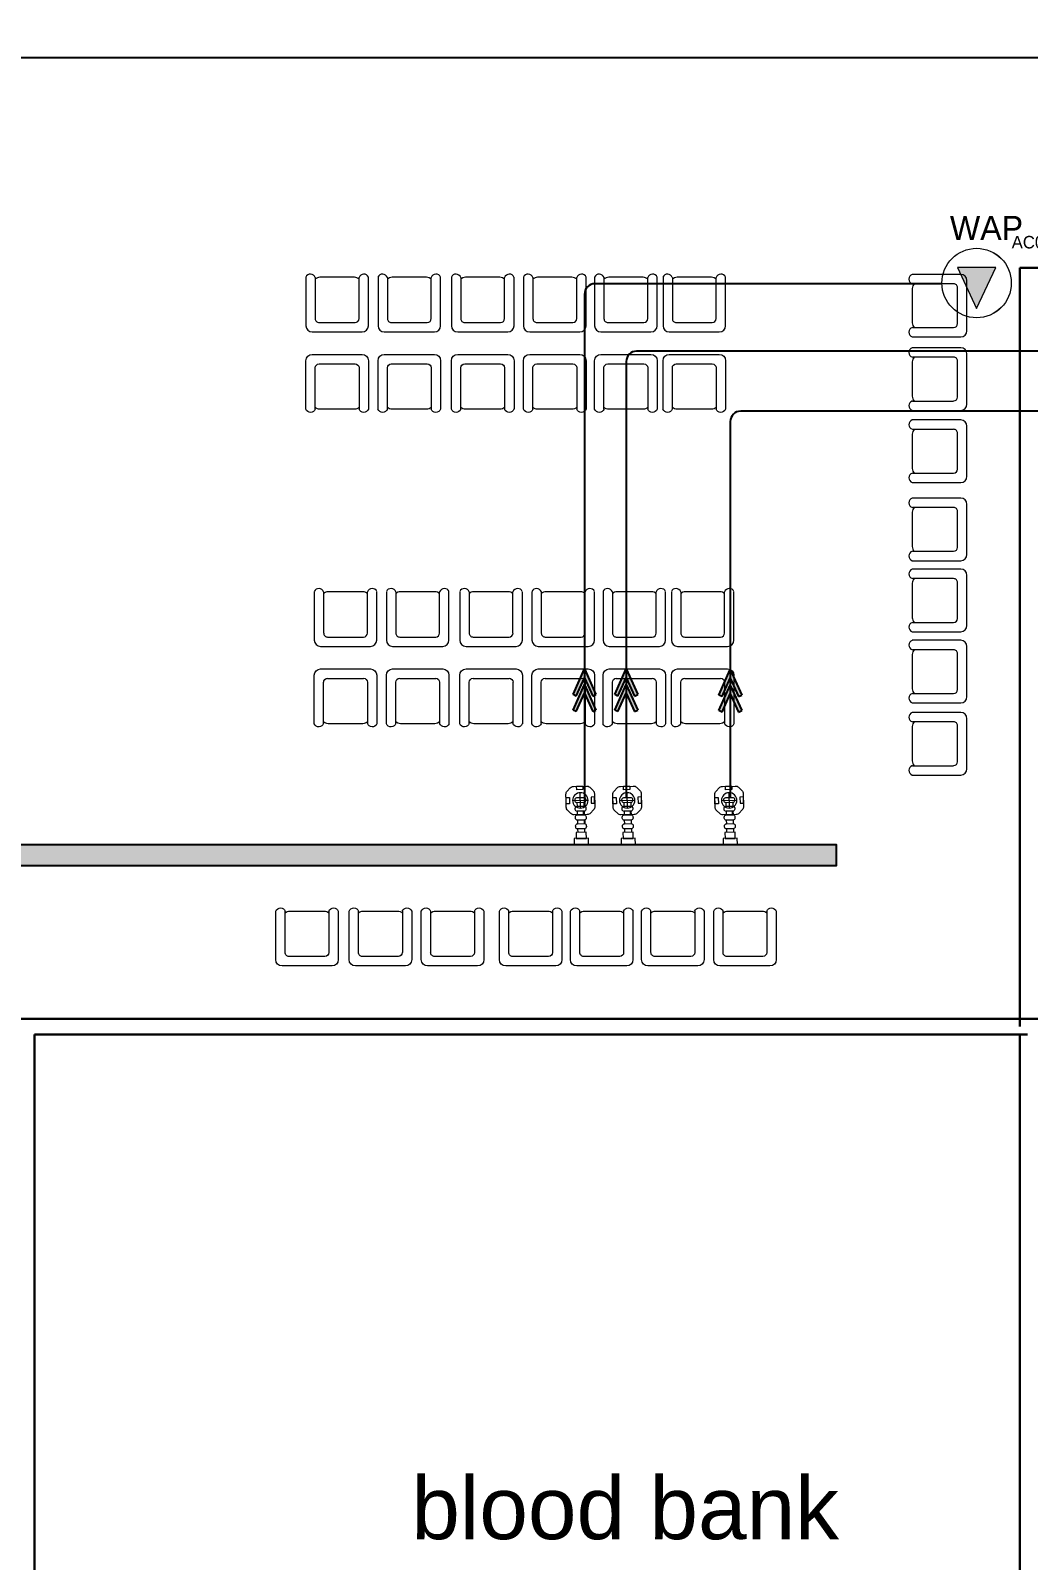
# Model space of a CAD drawing. Extents: x -3700 to 3801, y 313 to 399.
# Drawn here: x 55.84 to 65.41, y 362.68 to 377.35 of the extents above; entities that cross this region are included whole.
import ezdxf
from ezdxf import colors
from ezdxf.entities.mleader import LeaderData, LeaderLine
from ezdxf.enums import TextEntityAlignment as Align
from ezdxf.math import Vec2, Vec3

# ---------------------------------------------------------------- set-up
doc = ezdxf.new("R2010")
doc.units = 0
doc.header["$LTSCALE"] = 0.15
doc.linetypes.add('CONTINOUS', pattern=[0])
doc.layers.get('0').update_dxf_attribs({"color": 252})
for name, color, linetype, lineweight in [('0 LEGEND', 140, 'Continuous', 0), ('EL-PULL BOX-50', 3, 'Continuous', 0), ('FUR', 252, 'Continuous', 9), ('T-STRUCTURED', 7, 'Continuous', 0), ('TMG-LC-ACCEORISE', 1, 'Continuous', 0), ('wall', 252, 'Continuous', 30)]:
    doc.layers.add(name, color=color, linetype=linetype, lineweight=lineweight)
for name, color, linetype in [('0 sockets', 252, 'Continuous'), ('0 sound', 252, 'Continuous'), ('0 WIRINF', 2, 'Continuous'), ('AUTOINCR', 7, 'Continuous'), ('bound', 252, 'Continuous'), ('CPTOOLS-TRAY', 1, 'Continuous'), ('d1', 252, 'Continuous')]:
    doc.layers.add(name, color=color, linetype=linetype)

# ---------------------------------------------------------------- blocks, each defined once
blk = doc.blocks.new('ARCH')
at = {"layer": 'bound', "color": 2}
blk.add_lwpolyline([(91.902, 377.348), (94.426, 377.348), (94.426, 312.722), (-14.994, 312.722), (-14.994, 377.09), (94.639, 377.09)], dxfattribs=at)
at = {"layer": 'FUR'}
for p, q in [((64.758, 375.011), (64.293, 375.011)), ((58.478, 374.984), (58.478, 374.519)), ((58.568, 374.982), (58.568, 374.587)), ((58.943, 374.984), (58.613, 374.984)), ((58.988, 374.587), (58.988, 374.982)), ((59.078, 374.519), (59.078, 374.984)), ((59.17, 374.984), (59.17, 374.519)), ((59.26, 374.982), (59.26, 374.587)), ((59.635, 374.984), (59.305, 374.984)), ((59.68, 374.587), (59.68, 374.982)), ((59.77, 374.519), (59.77, 374.984)), ((59.874, 374.984), (59.874, 374.519)), ((59.964, 374.982), (59.964, 374.587)), ((60.339, 374.984), (60.009, 374.984)), ((60.384, 374.587), (60.384, 374.982)), ((60.474, 374.519), (60.474, 374.984)), ((60.565, 374.984), (60.565, 374.519)), ((60.655, 374.982), (60.655, 374.587)), ((61.03, 374.984), (60.7, 374.984)), ((61.075, 374.587), (61.075, 374.982)), ((61.165, 374.519), (61.165, 374.984)), ((61.247, 374.984), (61.247, 374.519)), ((61.337, 374.982), (61.337, 374.587)), ((61.712, 374.984), (61.382, 374.984)), ((61.757, 374.587), (61.757, 374.982)), ((61.847, 374.519), (61.847, 374.984)), ((61.903, 374.984), (61.903, 374.519)), ((61.993, 374.982), (61.993, 374.587)), ((62.368, 374.984), (62.038, 374.984)), ((62.413, 374.587), (62.413, 374.982)), ((62.503, 374.519), (62.503, 374.984)), ((64.293, 374.876), (64.293, 374.546)), ((64.69, 374.921), (64.295, 374.921)), ((64.728, 374.539), (64.728, 374.884)), ((64.818, 374.471), (64.818, 374.951)), ((58.538, 374.459), (59.018, 374.459)), ((58.605, 374.549), (58.95, 374.549)), ((59.23, 374.459), (59.71, 374.459)), ((59.297, 374.549), (59.642, 374.549)), ((59.934, 374.459), (60.414, 374.459)), ((60.001, 374.549), (60.346, 374.549)), ((60.625, 374.459), (61.105, 374.459)), ((60.693, 374.549), (61.038, 374.549)), ((61.307, 374.459), (61.787, 374.459)), ((61.374, 374.549), (61.719, 374.549)), ((61.963, 374.459), (62.443, 374.459)), ((62.03, 374.549), (62.375, 374.549)), ((64.293, 374.411), (64.758, 374.411)), ((64.295, 374.501), (64.69, 374.501)), ((64.758, 374.307), (64.293, 374.307)), ((58.478, 373.718), (58.478, 374.183)), ((58.538, 374.243), (59.018, 374.243)), ((58.568, 373.72), (58.568, 374.115)), ((58.605, 374.153), (58.95, 374.153)), ((58.988, 374.115), (58.988, 373.72)), ((59.078, 374.183), (59.078, 373.718)), ((59.17, 373.718), (59.17, 374.183)), ((59.23, 374.243), (59.71, 374.243)), ((59.26, 373.72), (59.26, 374.115)), ((59.297, 374.153), (59.642, 374.153)), ((59.68, 374.115), (59.68, 373.72)), ((59.77, 374.183), (59.77, 373.718)), ((59.874, 373.718), (59.874, 374.183)), ((59.934, 374.243), (60.414, 374.243)), ((59.964, 373.72), (59.964, 374.115)), ((60.001, 374.153), (60.346, 374.153)), ((60.384, 374.115), (60.384, 373.72)), ((60.474, 374.183), (60.474, 373.718)), ((60.565, 373.718), (60.565, 374.183)), ((60.625, 374.243), (61.105, 374.243)), ((60.655, 373.72), (60.655, 374.115)), ((60.693, 374.153), (61.038, 374.153)), ((61.075, 374.115), (61.075, 373.72)), ((61.165, 374.183), (61.165, 373.718)), ((61.247, 373.718), (61.247, 374.183)), ((61.307, 374.243), (61.787, 374.243)), ((61.337, 373.72), (61.337, 374.115)), ((61.374, 374.153), (61.719, 374.153)), ((61.757, 374.115), (61.757, 373.72)), ((61.847, 374.183), (61.847, 373.718)), ((61.903, 373.718), (61.903, 374.183)), ((61.963, 374.243), (62.443, 374.243)), ((61.993, 373.72), (61.993, 374.115)), ((62.03, 374.153), (62.375, 374.153)), ((62.413, 374.115), (62.413, 373.72)), ((62.503, 374.183), (62.503, 373.718)), ((64.293, 374.172), (64.293, 373.842)), ((64.69, 374.217), (64.295, 374.217)), ((64.728, 373.835), (64.728, 374.18)), ((64.818, 373.767), (64.818, 374.247)), ((58.943, 373.718), (58.613, 373.718)), ((59.635, 373.718), (59.305, 373.718)), ((60.339, 373.718), (60.009, 373.718)), ((61.03, 373.718), (60.7, 373.718)), ((61.712, 373.718), (61.382, 373.718)), ((62.368, 373.718), (62.038, 373.718)), ((64.293, 373.707), (64.758, 373.707)), ((64.295, 373.797), (64.69, 373.797)), ((64.758, 373.615), (64.293, 373.615)), ((64.818, 373.075), (64.818, 373.555)), ((64.293, 373.48), (64.293, 373.15)), ((64.69, 373.525), (64.295, 373.525)), ((64.728, 373.143), (64.728, 373.488)), ((64.295, 373.105), (64.69, 373.105)), ((64.293, 373.015), (64.758, 373.015)), ((64.758, 372.866), (64.293, 372.866)), ((64.818, 372.326), (64.818, 372.806)), ((64.293, 372.731), (64.293, 372.401)), ((64.69, 372.776), (64.295, 372.776)), ((64.728, 372.394), (64.728, 372.739)), ((64.295, 372.356), (64.69, 372.356)), ((64.293, 372.266), (64.758, 372.266)), ((64.758, 372.185), (64.293, 372.185)), ((64.69, 372.095), (64.295, 372.095)), ((64.818, 371.645), (64.818, 372.125)), ((58.558, 371.969), (58.558, 371.504)), ((58.648, 371.967), (58.648, 371.572)), ((59.023, 371.969), (58.693, 371.969)), ((59.068, 371.572), (59.068, 371.967)), ((59.158, 371.504), (59.158, 371.969)), ((59.25, 371.969), (59.25, 371.504)), ((59.34, 371.967), (59.34, 371.572)), ((59.715, 371.969), (59.385, 371.969)), ((59.76, 371.572), (59.76, 371.967)), ((59.85, 371.504), (59.85, 371.969)), ((59.954, 371.969), (59.954, 371.504)), ((60.044, 371.967), (60.044, 371.572)), ((60.419, 371.969), (60.089, 371.969)), ((60.464, 371.572), (60.464, 371.967)), ((60.554, 371.504), (60.554, 371.969)), ((60.646, 371.969), (60.646, 371.504)), ((60.736, 371.967), (60.736, 371.572)), ((61.111, 371.969), (60.781, 371.969)), ((61.156, 371.572), (61.156, 371.967)), ((61.246, 371.504), (61.246, 371.969)), ((61.328, 371.969), (61.328, 371.504)), ((61.418, 371.967), (61.418, 371.572)), ((61.793, 371.969), (61.463, 371.969)), ((61.838, 371.572), (61.838, 371.967)), ((61.928, 371.504), (61.928, 371.969)), ((61.983, 371.969), (61.983, 371.504)), ((62.073, 371.967), (62.073, 371.572)), ((62.448, 371.969), (62.118, 371.969)), ((62.493, 371.572), (62.493, 371.967)), ((62.583, 371.504), (62.583, 371.969)), ((64.293, 372.05), (64.293, 371.72)), ((64.728, 371.712), (64.728, 372.057)), ((64.295, 371.675), (64.69, 371.675)), ((58.686, 371.534), (59.031, 371.534)), ((59.378, 371.534), (59.723, 371.534)), ((60.082, 371.534), (60.427, 371.534)), ((60.773, 371.534), (61.118, 371.534)), ((61.455, 371.534), (61.8, 371.534)), ((62.111, 371.534), (62.456, 371.534)), ((64.293, 371.585), (64.758, 371.585)), ((64.758, 371.503), (64.293, 371.503)), ((58.618, 371.444), (59.098, 371.444)), ((59.31, 371.444), (59.79, 371.444)), ((60.014, 371.444), (60.494, 371.444)), ((60.706, 371.444), (61.186, 371.444)), ((61.388, 371.444), (61.868, 371.444)), ((62.043, 371.444), (62.523, 371.444)), ((64.293, 371.368), (64.293, 371.038)), ((64.69, 371.413), (64.295, 371.413)), ((64.728, 371.03), (64.728, 371.375)), ((64.818, 370.963), (64.818, 371.443)), ((58.618, 371.228), (59.098, 371.228)), ((59.31, 371.228), (59.79, 371.228)), ((60.014, 371.228), (60.494, 371.228)), ((60.706, 371.228), (61.186, 371.228)), ((61.388, 371.228), (61.868, 371.228)), ((62.043, 371.228), (62.523, 371.228)), ((58.558, 370.703), (58.558, 371.168)), ((58.648, 370.705), (58.648, 371.101)), ((58.686, 371.138), (59.031, 371.138)), ((59.068, 371.101), (59.068, 370.705)), ((59.158, 371.168), (59.158, 370.703)), ((59.25, 370.703), (59.25, 371.168)), ((59.34, 370.705), (59.34, 371.101)), ((59.378, 371.138), (59.723, 371.138)), ((59.76, 371.101), (59.76, 370.705)), ((59.85, 371.168), (59.85, 370.703)), ((59.954, 370.703), (59.954, 371.168)), ((60.044, 370.705), (60.044, 371.101)), ((60.082, 371.138), (60.427, 371.138)), ((60.464, 371.101), (60.464, 370.705)), ((60.554, 371.168), (60.554, 370.703)), ((60.646, 370.703), (60.646, 371.168)), ((60.736, 370.705), (60.736, 371.101)), ((60.773, 371.138), (61.118, 371.138)), ((61.156, 371.101), (61.156, 370.705)), ((61.246, 371.168), (61.246, 370.703)), ((61.328, 370.703), (61.328, 371.168)), ((61.418, 370.705), (61.418, 371.101)), ((61.455, 371.138), (61.8, 371.138)), ((61.838, 371.101), (61.838, 370.705)), ((61.928, 371.168), (61.928, 370.703)), ((61.983, 370.703), (61.983, 371.168)), ((62.073, 370.705), (62.073, 371.101)), ((62.111, 371.138), (62.456, 371.138)), ((62.493, 371.101), (62.493, 370.705)), ((62.583, 371.168), (62.583, 370.703)), ((64.293, 370.903), (64.758, 370.903)), ((64.295, 370.993), (64.69, 370.993)), ((64.758, 370.811), (64.293, 370.811)), ((64.818, 370.271), (64.818, 370.751)), ((59.023, 370.703), (58.693, 370.703)), ((59.715, 370.703), (59.385, 370.703)), ((60.419, 370.703), (60.089, 370.703)), ((61.111, 370.703), (60.781, 370.703)), ((61.793, 370.703), (61.463, 370.703)), ((62.448, 370.703), (62.118, 370.703)), ((64.293, 370.676), (64.293, 370.346)), ((64.69, 370.721), (64.295, 370.721)), ((64.728, 370.339), (64.728, 370.684)), ((64.293, 370.211), (64.758, 370.211)), ((64.295, 370.301), (64.69, 370.301)), ((58.189, 368.442), (58.189, 368.907)), ((58.279, 368.51), (58.279, 368.905)), ((58.324, 368.907), (58.654, 368.907)), ((58.699, 368.905), (58.699, 368.51)), ((58.789, 368.907), (58.789, 368.442)), ((58.893, 368.442), (58.893, 368.907)), ((58.983, 368.51), (58.983, 368.905)), ((59.028, 368.907), (59.358, 368.907)), ((59.403, 368.905), (59.403, 368.51)), ((59.493, 368.907), (59.493, 368.442)), ((59.585, 368.442), (59.585, 368.907)), ((59.675, 368.51), (59.675, 368.905)), ((59.72, 368.907), (60.05, 368.907)), ((60.095, 368.905), (60.095, 368.51)), ((60.185, 368.907), (60.185, 368.442)), ((60.334, 368.442), (60.334, 368.907)), ((60.424, 368.51), (60.424, 368.905)), ((60.469, 368.907), (60.799, 368.907)), ((60.844, 368.905), (60.844, 368.51)), ((60.934, 368.907), (60.934, 368.442)), ((61.015, 368.442), (61.015, 368.907)), ((61.105, 368.51), (61.105, 368.905)), ((61.15, 368.907), (61.48, 368.907)), ((61.525, 368.905), (61.525, 368.51)), ((61.615, 368.907), (61.615, 368.442)), ((61.697, 368.442), (61.697, 368.907)), ((61.787, 368.51), (61.787, 368.905)), ((61.832, 368.907), (62.162, 368.907)), ((62.207, 368.905), (62.207, 368.51)), ((62.297, 368.907), (62.297, 368.442)), ((62.389, 368.442), (62.389, 368.907)), ((62.479, 368.51), (62.479, 368.905)), ((62.524, 368.907), (62.854, 368.907)), ((62.899, 368.905), (62.899, 368.51)), ((62.989, 368.907), (62.989, 368.442)), ((58.661, 368.472), (58.316, 368.472)), ((59.365, 368.472), (59.02, 368.472)), ((60.057, 368.472), (59.712, 368.472)), ((60.806, 368.472), (60.461, 368.472)), ((61.488, 368.472), (61.143, 368.472)), ((62.17, 368.472), (61.825, 368.472)), ((62.861, 368.472), (62.516, 368.472)), ((58.729, 368.382), (58.249, 368.382)), ((59.433, 368.382), (58.953, 368.382)), ((60.125, 368.382), (59.645, 368.382)), ((60.874, 368.382), (60.394, 368.382)), ((61.555, 368.382), (61.075, 368.382)), ((62.237, 368.382), (61.757, 368.382)), ((62.929, 368.382), (62.449, 368.382))]:
    blk.add_line(p, q, dxfattribs=at)
for centre, major_axis, start_param, end_param in [((58.522, 374.966), (-0.0339, 0.0339), 4.256093, 6.69338), ((59.033, 374.966), (0.0339, 0.0339), 5.87299, 8.310278), ((59.214, 374.966), (-0.0339, 0.0339), 4.256093, 6.69338), ((59.725, 374.966), (0.0339, 0.0339), 5.87299, 8.310278), ((59.918, 374.966), (-0.0339, 0.0339), 4.256093, 6.69338), ((60.429, 374.966), (0.0339, 0.0339), 5.87299, 8.310278), ((60.61, 374.966), (-0.0339, 0.0339), 4.256093, 6.69338), ((61.121, 374.966), (0.0339, 0.0339), 5.87299, 8.310278), ((61.292, 374.966), (-0.0339, 0.0339), 4.256093, 6.69338), ((61.802, 374.966), (0.0339, 0.0339), 5.87299, 8.310278), ((61.947, 374.966), (-0.0339, 0.0339), 4.256093, 6.69338), ((62.458, 374.966), (0.0339, 0.0339), 5.87299, 8.310278), ((64.31, 374.966), (-0.0339, 0.0339), 5.87299, 8.310278), ((64.758, 374.951), (-0.0424, 0.0424), 3.926991, 5.497787), ((58.613, 374.924), (-0.0424, 0.0424), -0.785398, 0.062664), ((58.943, 374.924), (0.0424, 0.0424), 6.220521, 7.068583), ((59.305, 374.924), (-0.0424, 0.0424), -0.785398, 0.062664), ((59.635, 374.924), (0.0424, 0.0424), 6.220521, 7.068583), ((60.009, 374.924), (-0.0424, 0.0424), -0.785398, 0.062664), ((60.339, 374.924), (0.0424, 0.0424), 6.220521, 7.068583), ((60.7, 374.924), (-0.0424, 0.0424), -0.785398, 0.062664), ((61.03, 374.924), (0.0424, 0.0424), 6.220521, 7.068583), ((61.382, 374.924), (-0.0424, 0.0424), -0.785398, 0.062664), ((61.712, 374.924), (0.0424, 0.0424), 6.220521, 7.068583), ((62.038, 374.924), (-0.0424, 0.0424), -0.785398, 0.062664), ((62.368, 374.924), (0.0424, 0.0424), 6.220521, 7.068583), ((64.353, 374.876), (-0.0424, 0.0424), 6.220521, 7.068583), ((64.69, 374.884), (-0.0265, -0.0265), 2.356194, 3.926991), ((58.605, 374.587), (0.0265, 0.0265), 2.356194, 3.926991), ((58.95, 374.587), (0.0265, 0.0265), 3.926991, 5.497787), ((59.297, 374.587), (0.0265, 0.0265), 2.356194, 3.926991), ((59.642, 374.587), (0.0265, 0.0265), 3.926991, 5.497787), ((60.001, 374.587), (0.0265, 0.0265), 2.356194, 3.926991), ((60.346, 374.587), (0.0265, 0.0265), 3.926991, 5.497787), ((60.693, 374.587), (0.0265, 0.0265), 2.356194, 3.926991), ((61.038, 374.587), (0.0265, 0.0265), 3.926991, 5.497787), ((61.374, 374.587), (0.0265, 0.0265), 2.356194, 3.926991), ((61.719, 374.587), (0.0265, 0.0265), 3.926991, 5.497787), ((62.03, 374.587), (0.0265, 0.0265), 2.356194, 3.926991), ((62.375, 374.587), (0.0265, 0.0265), 3.926991, 5.497787), ((58.538, 374.519), (-0.0424, 0.0424), 0.785398, 2.356194), ((59.018, 374.519), (0.0424, 0.0424), 3.926991, 5.497787), ((59.23, 374.519), (-0.0424, 0.0424), 0.785398, 2.356194), ((59.71, 374.519), (0.0424, 0.0424), 3.926991, 5.497787), ((59.934, 374.519), (-0.0424, 0.0424), 0.785398, 2.356194), ((60.414, 374.519), (0.0424, 0.0424), 3.926991, 5.497787), ((60.625, 374.519), (-0.0424, 0.0424), 0.785398, 2.356194), ((61.105, 374.519), (0.0424, 0.0424), 3.926991, 5.497787), ((61.307, 374.519), (-0.0424, 0.0424), 0.785398, 2.356194), ((61.787, 374.519), (0.0424, 0.0424), 3.926991, 5.497787), ((61.963, 374.519), (-0.0424, 0.0424), 0.785398, 2.356194), ((62.443, 374.519), (0.0424, 0.0424), 3.926991, 5.497787), ((64.31, 374.456), (-0.0339, -0.0339), 4.256093, 6.69338), ((64.353, 374.546), (-0.0424, -0.0424), -0.785398, 0.062664), ((64.69, 374.539), (-0.0265, -0.0265), 0.785398, 2.356194), ((64.758, 374.471), (-0.0424, -0.0424), 0.785398, 2.356194), ((64.31, 374.263), (-0.0339, 0.0339), 5.87299, 8.310278), ((64.758, 374.247), (-0.0424, 0.0424), 3.926991, 5.497787), ((64.353, 374.172), (-0.0424, 0.0424), 6.220521, 7.068583), ((64.69, 374.18), (-0.0265, -0.0265), 2.356194, 3.926991), ((64.353, 373.842), (-0.0424, -0.0424), -0.785398, 0.062664), ((64.69, 373.835), (-0.0265, -0.0265), 0.785398, 2.356194), ((64.31, 373.752), (-0.0339, -0.0339), 4.256093, 6.69338), ((64.758, 373.767), (-0.0424, -0.0424), 0.785398, 2.356194), ((64.31, 373.571), (-0.0339, 0.0339), 5.87299, 8.310278), ((64.758, 373.555), (-0.0424, 0.0424), 3.926991, 5.497787), ((64.353, 373.48), (-0.0424, 0.0424), 6.220521, 7.068583), ((64.69, 373.488), (-0.0265, -0.0265), 2.356194, 3.926991), ((64.31, 373.06), (-0.0339, -0.0339), 4.256093, 6.69338), ((64.353, 373.15), (-0.0424, -0.0424), -0.785398, 0.062664), ((64.69, 373.143), (-0.0265, -0.0265), 0.785398, 2.356194), ((64.758, 373.075), (-0.0424, -0.0424), 0.785398, 2.356194), ((64.31, 372.822), (-0.0339, 0.0339), 5.87299, 8.310278), ((64.758, 372.806), (-0.0424, 0.0424), 3.926991, 5.497787), ((64.353, 372.731), (-0.0424, 0.0424), 6.220521, 7.068583), ((64.69, 372.739), (-0.0265, -0.0265), 2.356194, 3.926991), ((64.31, 372.311), (-0.0339, -0.0339), 4.256093, 6.69338), ((64.353, 372.401), (-0.0424, -0.0424), -0.785398, 0.062664), ((64.69, 372.394), (-0.0265, -0.0265), 0.785398, 2.356194), ((64.758, 372.326), (-0.0424, -0.0424), 0.785398, 2.356194), ((64.31, 372.14), (-0.0339, 0.0339), 5.87299, 8.310278), ((64.353, 372.05), (-0.0424, 0.0424), 6.220521, 7.068583), ((64.69, 372.057), (-0.0265, -0.0265), 2.356194, 3.926991), ((64.758, 372.125), (-0.0424, 0.0424), 3.926991, 5.497787), ((58.603, 371.952), (-0.0339, 0.0339), 4.256093, 6.69338), ((58.693, 371.909), (-0.0424, 0.0424), -0.785398, 0.062664), ((59.023, 371.909), (0.0424, 0.0424), 6.220521, 7.068583), ((59.114, 371.952), (0.0339, 0.0339), 5.87299, 8.310278), ((59.295, 371.952), (-0.0339, 0.0339), 4.256093, 6.69338), ((59.385, 371.909), (-0.0424, 0.0424), -0.785398, 0.062664), ((59.715, 371.909), (0.0424, 0.0424), 6.220521, 7.068583), ((59.806, 371.952), (0.0339, 0.0339), 5.87299, 8.310278), ((59.999, 371.952), (-0.0339, 0.0339), 4.256093, 6.69338), ((60.089, 371.909), (-0.0424, 0.0424), -0.785398, 0.062664), ((60.419, 371.909), (0.0424, 0.0424), 6.220521, 7.068583), ((60.509, 371.952), (0.0339, 0.0339), 5.87299, 8.310278), ((60.691, 371.952), (-0.0339, 0.0339), 4.256093, 6.69338), ((60.781, 371.909), (-0.0424, 0.0424), -0.785398, 0.062664), ((61.111, 371.909), (0.0424, 0.0424), 6.220521, 7.068583), ((61.201, 371.952), (0.0339, 0.0339), 5.87299, 8.310278), ((61.372, 371.952), (-0.0339, 0.0339), 4.256093, 6.69338), ((61.463, 371.909), (-0.0424, 0.0424), -0.785398, 0.062664), ((61.793, 371.909), (0.0424, 0.0424), 6.220521, 7.068583), ((61.883, 371.952), (0.0339, 0.0339), 5.87299, 8.310278), ((62.028, 371.952), (-0.0339, 0.0339), 4.256093, 6.69338), ((62.118, 371.909), (-0.0424, 0.0424), -0.785398, 0.062664), ((62.448, 371.909), (0.0424, 0.0424), 6.220521, 7.068583), ((62.539, 371.952), (0.0339, 0.0339), 5.87299, 8.310278), ((64.31, 371.629), (-0.0339, -0.0339), 4.256093, 6.69338), ((64.353, 371.72), (-0.0424, -0.0424), -0.785398, 0.062664), ((64.69, 371.712), (-0.0265, -0.0265), 0.785398, 2.356194), ((64.758, 371.645), (-0.0424, -0.0424), 0.785398, 2.356194), ((58.618, 371.504), (-0.0424, 0.0424), 0.785398, 2.356194), ((58.686, 371.572), (0.0265, 0.0265), 2.356194, 3.926991), ((59.031, 371.572), (0.0265, 0.0265), 3.926991, 5.497787), ((59.098, 371.504), (0.0424, 0.0424), 3.926991, 5.497787), ((59.31, 371.504), (-0.0424, 0.0424), 0.785398, 2.356194), ((59.378, 371.572), (0.0265, 0.0265), 2.356194, 3.926991), ((59.723, 371.572), (0.0265, 0.0265), 3.926991, 5.497787), ((59.79, 371.504), (0.0424, 0.0424), 3.926991, 5.497787), ((60.014, 371.504), (-0.0424, 0.0424), 0.785398, 2.356194), ((60.082, 371.572), (0.0265, 0.0265), 2.356194, 3.926991), ((60.427, 371.572), (0.0265, 0.0265), 3.926991, 5.497787), ((60.494, 371.504), (0.0424, 0.0424), 3.926991, 5.497787), ((60.706, 371.504), (-0.0424, 0.0424), 0.785398, 2.356194), ((60.773, 371.572), (0.0265, 0.0265), 2.356194, 3.926991), ((61.118, 371.572), (0.0265, 0.0265), 3.926991, 5.497787), ((61.186, 371.504), (0.0424, 0.0424), 3.926991, 5.497787), ((61.388, 371.504), (-0.0424, 0.0424), 0.785398, 2.356194), ((61.455, 371.572), (0.0265, 0.0265), 2.356194, 3.926991), ((61.8, 371.572), (0.0265, 0.0265), 3.926991, 5.497787), ((61.868, 371.504), (0.0424, 0.0424), 3.926991, 5.497787), ((62.043, 371.504), (-0.0424, 0.0424), 0.785398, 2.356194), ((62.111, 371.572), (0.0265, 0.0265), 2.356194, 3.926991), ((62.456, 371.572), (0.0265, 0.0265), 3.926991, 5.497787), ((62.523, 371.504), (0.0424, 0.0424), 3.926991, 5.497787), ((64.31, 371.458), (-0.0339, 0.0339), 5.87299, 8.310278), ((64.758, 371.443), (-0.0424, 0.0424), 3.926991, 5.497787), ((64.353, 371.368), (-0.0424, 0.0424), 6.220521, 7.068583), ((64.69, 371.375), (-0.0265, -0.0265), 2.356194, 3.926991), ((64.353, 371.038), (-0.0424, -0.0424), -0.785398, 0.062664), ((64.31, 370.948), (-0.0339, -0.0339), 4.256093, 6.69338), ((64.69, 371.03), (-0.0265, -0.0265), 0.785398, 2.356194), ((64.758, 370.963), (-0.0424, -0.0424), 0.785398, 2.356194), ((64.31, 370.766), (-0.0339, 0.0339), 5.87299, 8.310278), ((64.758, 370.751), (-0.0424, 0.0424), 3.926991, 5.497787), ((64.353, 370.676), (-0.0424, 0.0424), 6.220521, 7.068583), ((64.69, 370.684), (-0.0265, -0.0265), 2.356194, 3.926991), ((64.353, 370.346), (-0.0424, -0.0424), -0.785398, 0.062664), ((64.69, 370.339), (-0.0265, -0.0265), 0.785398, 2.356194), ((64.31, 370.256), (-0.0339, -0.0339), 4.256093, 6.69338), ((64.758, 370.271), (-0.0424, -0.0424), 0.785398, 2.356194)]:
    blk.add_ellipse(centre, major_axis=major_axis, ratio=1, start_param=start_param, end_param=end_param, dxfattribs=at)
at = {"layer": 'FUR', "extrusion": (0, 0, -1)}
for centre, major_axis, start_param, end_param in [((58.538, 374.183), (0.0424, 0.0424), 3.926991, 5.497787), ((58.605, 374.115), (0.0265, 0.0265), 3.926991, 5.497787), ((58.95, 374.115), (0.0265, 0.0265), -0.785398, 0.785398), ((59.018, 374.183), (-0.0424, 0.0424), 0.785398, 2.356194), ((59.23, 374.183), (0.0424, 0.0424), 3.926991, 5.497787), ((59.297, 374.115), (0.0265, 0.0265), 3.926991, 5.497787), ((59.642, 374.115), (0.0265, 0.0265), -0.785398, 0.785398), ((59.71, 374.183), (-0.0424, 0.0424), 0.785398, 2.356194), ((59.934, 374.183), (0.0424, 0.0424), 3.926991, 5.497787), ((60.001, 374.115), (0.0265, 0.0265), 3.926991, 5.497787), ((60.346, 374.115), (0.0265, 0.0265), -0.785398, 0.785398), ((60.414, 374.183), (-0.0424, 0.0424), 0.785398, 2.356194), ((60.625, 374.183), (0.0424, 0.0424), 3.926991, 5.497787), ((60.693, 374.115), (0.0265, 0.0265), 3.926991, 5.497787), ((61.038, 374.115), (0.0265, 0.0265), -0.785398, 0.785398), ((61.105, 374.183), (-0.0424, 0.0424), 0.785398, 2.356194), ((61.307, 374.183), (0.0424, 0.0424), 3.926991, 5.497787), ((61.374, 374.115), (0.0265, 0.0265), 3.926991, 5.497787), ((61.719, 374.115), (0.0265, 0.0265), -0.785398, 0.785398), ((61.787, 374.183), (-0.0424, 0.0424), 0.785398, 2.356194), ((61.963, 374.183), (0.0424, 0.0424), 3.926991, 5.497787), ((62.03, 374.115), (0.0265, 0.0265), 3.926991, 5.497787), ((62.375, 374.115), (0.0265, 0.0265), -0.785398, 0.785398), ((62.443, 374.183), (-0.0424, 0.0424), 0.785398, 2.356194), ((58.522, 373.735), (0.0339, 0.0339), 1.1145, 3.551788), ((58.613, 373.778), (0.0424, 0.0424), 2.356194, 3.204257), ((58.943, 373.778), (-0.0424, 0.0424), 3.078929, 3.926991), ((59.033, 373.735), (-0.0339, 0.0339), 2.731397, 5.168685), ((59.214, 373.735), (0.0339, 0.0339), 1.1145, 3.551788), ((59.305, 373.778), (0.0424, 0.0424), 2.356194, 3.204257), ((59.635, 373.778), (-0.0424, 0.0424), 3.078929, 3.926991), ((59.725, 373.735), (-0.0339, 0.0339), 2.731397, 5.168685), ((59.918, 373.735), (0.0339, 0.0339), 1.1145, 3.551788), ((60.009, 373.778), (0.0424, 0.0424), 2.356194, 3.204257), ((60.339, 373.778), (-0.0424, 0.0424), 3.078929, 3.926991), ((60.429, 373.735), (-0.0339, 0.0339), 2.731397, 5.168685), ((60.61, 373.735), (0.0339, 0.0339), 1.1145, 3.551788), ((60.7, 373.778), (0.0424, 0.0424), 2.356194, 3.204257), ((61.03, 373.778), (-0.0424, 0.0424), 3.078929, 3.926991), ((61.121, 373.735), (-0.0339, 0.0339), 2.731397, 5.168685), ((61.292, 373.735), (0.0339, 0.0339), 1.1145, 3.551788), ((61.382, 373.778), (0.0424, 0.0424), 2.356194, 3.204257), ((61.712, 373.778), (-0.0424, 0.0424), 3.078929, 3.926991), ((61.802, 373.735), (-0.0339, 0.0339), 2.731397, 5.168685), ((61.947, 373.735), (0.0339, 0.0339), 1.1145, 3.551788), ((62.038, 373.778), (0.0424, 0.0424), 2.356194, 3.204257), ((62.368, 373.778), (-0.0424, 0.0424), 3.078929, 3.926991), ((62.458, 373.735), (-0.0339, 0.0339), 2.731397, 5.168685), ((58.618, 371.168), (0.0424, 0.0424), 3.926991, 5.497787), ((59.098, 371.168), (-0.0424, 0.0424), 0.785398, 2.356194), ((59.31, 371.168), (0.0424, 0.0424), 3.926991, 5.497787), ((59.79, 371.168), (-0.0424, 0.0424), 0.785398, 2.356194), ((60.014, 371.168), (0.0424, 0.0424), 3.926991, 5.497787), ((60.494, 371.168), (-0.0424, 0.0424), 0.785398, 2.356194), ((60.706, 371.168), (0.0424, 0.0424), 3.926991, 5.497787), ((61.186, 371.168), (-0.0424, 0.0424), 0.785398, 2.356194), ((61.388, 371.168), (0.0424, 0.0424), 3.926991, 5.497787), ((61.868, 371.168), (-0.0424, 0.0424), 0.785398, 2.356194), ((62.043, 371.168), (0.0424, 0.0424), 3.926991, 5.497787), ((62.523, 371.168), (-0.0424, 0.0424), 0.785398, 2.356194), ((58.686, 371.101), (0.0265, 0.0265), 3.926991, 5.497787), ((59.031, 371.101), (0.0265, 0.0265), -0.785398, 0.785398), ((59.378, 371.101), (0.0265, 0.0265), 3.926991, 5.497787), ((59.723, 371.101), (0.0265, 0.0265), -0.785398, 0.785398), ((60.082, 371.101), (0.0265, 0.0265), 3.926991, 5.497787), ((60.427, 371.101), (0.0265, 0.0265), -0.785398, 0.785398), ((60.773, 371.101), (0.0265, 0.0265), 3.926991, 5.497787), ((61.118, 371.101), (0.0265, 0.0265), -0.785398, 0.785398), ((61.455, 371.101), (0.0265, 0.0265), 3.926991, 5.497787), ((61.8, 371.101), (0.0265, 0.0265), -0.785398, 0.785398), ((62.111, 371.101), (0.0265, 0.0265), 3.926991, 5.497787), ((62.456, 371.101), (0.0265, 0.0265), -0.785398, 0.785398), ((58.603, 370.721), (0.0339, 0.0339), 1.1145, 3.551788), ((58.693, 370.763), (0.0424, 0.0424), 2.356194, 3.204257), ((59.023, 370.763), (-0.0424, 0.0424), 3.078929, 3.926991), ((59.114, 370.721), (-0.0339, 0.0339), 2.731397, 5.168685), ((59.295, 370.721), (0.0339, 0.0339), 1.1145, 3.551788), ((59.385, 370.763), (0.0424, 0.0424), 2.356194, 3.204257), ((59.715, 370.763), (-0.0424, 0.0424), 3.078929, 3.926991), ((59.806, 370.721), (-0.0339, 0.0339), 2.731397, 5.168685), ((59.999, 370.721), (0.0339, 0.0339), 1.1145, 3.551788), ((60.089, 370.763), (0.0424, 0.0424), 2.356194, 3.204257), ((60.419, 370.763), (-0.0424, 0.0424), 3.078929, 3.926991), ((60.509, 370.721), (-0.0339, 0.0339), 2.731397, 5.168685), ((60.691, 370.721), (0.0339, 0.0339), 1.1145, 3.551788), ((60.781, 370.763), (0.0424, 0.0424), 2.356194, 3.204257), ((61.111, 370.763), (-0.0424, 0.0424), 3.078929, 3.926991), ((61.201, 370.721), (-0.0339, 0.0339), 2.731397, 5.168685), ((61.372, 370.721), (0.0339, 0.0339), 1.1145, 3.551788), ((61.463, 370.763), (0.0424, 0.0424), 2.356194, 3.204257), ((61.793, 370.763), (-0.0424, 0.0424), 3.078929, 3.926991), ((61.883, 370.721), (-0.0339, 0.0339), 2.731397, 5.168685), ((62.028, 370.721), (0.0339, 0.0339), 1.1145, 3.551788), ((62.118, 370.763), (0.0424, 0.0424), 2.356194, 3.204257), ((62.448, 370.763), (-0.0424, 0.0424), 3.078929, 3.926991), ((62.539, 370.721), (-0.0339, 0.0339), 2.731397, 5.168685), ((58.234, 368.89), (-0.0339, 0.0339), 5.87299, 8.310278), ((58.324, 368.847), (-0.0424, 0.0424), 6.220521, 7.068583), ((58.654, 368.847), (0.0424, 0.0424), -0.785398, 0.062664), ((58.744, 368.89), (0.0339, 0.0339), 4.256093, 6.69338), ((58.937, 368.89), (-0.0339, 0.0339), 5.87299, 8.310278), ((59.028, 368.847), (-0.0424, 0.0424), 6.220521, 7.068583), ((59.358, 368.847), (0.0424, 0.0424), -0.785398, 0.062664), ((59.448, 368.89), (0.0339, 0.0339), 4.256093, 6.69338), ((59.629, 368.89), (-0.0339, 0.0339), 5.87299, 8.310278), ((59.72, 368.847), (-0.0424, 0.0424), 6.220521, 7.068583), ((60.05, 368.847), (0.0424, 0.0424), -0.785398, 0.062664), ((60.14, 368.89), (0.0339, 0.0339), 4.256093, 6.69338), ((60.378, 368.89), (-0.0339, 0.0339), 5.87299, 8.310278), ((60.469, 368.847), (-0.0424, 0.0424), 6.220521, 7.068583), ((60.799, 368.847), (0.0424, 0.0424), -0.785398, 0.062664), ((60.889, 368.89), (0.0339, 0.0339), 4.256093, 6.69338), ((61.06, 368.89), (-0.0339, 0.0339), 5.87299, 8.310278), ((61.15, 368.847), (-0.0424, 0.0424), 6.220521, 7.068583), ((61.48, 368.847), (0.0424, 0.0424), -0.785398, 0.062664), ((61.571, 368.89), (0.0339, 0.0339), 4.256093, 6.69338), ((61.742, 368.89), (-0.0339, 0.0339), 5.87299, 8.310278), ((61.832, 368.847), (-0.0424, 0.0424), 6.220521, 7.068583), ((62.162, 368.847), (0.0424, 0.0424), -0.785398, 0.062664), ((62.252, 368.89), (0.0339, 0.0339), 4.256093, 6.69338), ((62.434, 368.89), (-0.0339, 0.0339), 5.87299, 8.310278), ((62.524, 368.847), (-0.0424, 0.0424), 6.220521, 7.068583), ((62.854, 368.847), (0.0424, 0.0424), -0.785398, 0.062664), ((62.944, 368.89), (0.0339, 0.0339), 4.256093, 6.69338), ((58.249, 368.442), (-0.0424, 0.0424), 3.926991, 5.497787), ((58.316, 368.51), (0.0265, 0.0265), 2.356194, 3.926991), ((58.661, 368.51), (0.0265, 0.0265), 0.785398, 2.356194), ((58.729, 368.442), (0.0424, 0.0424), 0.785398, 2.356194), ((58.953, 368.442), (-0.0424, 0.0424), 3.926991, 5.497787), ((59.02, 368.51), (0.0265, 0.0265), 2.356194, 3.926991), ((59.365, 368.51), (0.0265, 0.0265), 0.785398, 2.356194), ((59.433, 368.442), (0.0424, 0.0424), 0.785398, 2.356194), ((59.645, 368.442), (-0.0424, 0.0424), 3.926991, 5.497787), ((59.712, 368.51), (0.0265, 0.0265), 2.356194, 3.926991), ((60.057, 368.51), (0.0265, 0.0265), 0.785398, 2.356194), ((60.125, 368.442), (0.0424, 0.0424), 0.785398, 2.356194), ((60.394, 368.442), (-0.0424, 0.0424), 3.926991, 5.497787), ((60.461, 368.51), (0.0265, 0.0265), 2.356194, 3.926991), ((60.806, 368.51), (0.0265, 0.0265), 0.785398, 2.356194), ((60.874, 368.442), (0.0424, 0.0424), 0.785398, 2.356194), ((61.075, 368.442), (-0.0424, 0.0424), 3.926991, 5.497787), ((61.143, 368.51), (0.0265, 0.0265), 2.356194, 3.926991), ((61.488, 368.51), (0.0265, 0.0265), 0.785398, 2.356194), ((61.555, 368.442), (0.0424, 0.0424), 0.785398, 2.356194), ((61.757, 368.442), (-0.0424, 0.0424), 3.926991, 5.497787), ((61.825, 368.51), (0.0265, 0.0265), 2.356194, 3.926991), ((62.17, 368.51), (0.0265, 0.0265), 0.785398, 2.356194), ((62.237, 368.442), (0.0424, 0.0424), 0.785398, 2.356194), ((62.449, 368.442), (-0.0424, 0.0424), 3.926991, 5.497787), ((62.516, 368.51), (0.0265, 0.0265), 2.356194, 3.926991), ((62.861, 368.51), (0.0265, 0.0265), 0.785398, 2.356194), ((62.929, 368.442), (0.0424, 0.0424), 0.785398, 2.356194)]:
    blk.add_ellipse(centre, major_axis=major_axis, ratio=1, start_param=start_param, end_param=end_param, dxfattribs=at)
at = {"layer": 'wall'}
for p, q in [((65.325, 375.075), (65.735, 375.075)), ((65.325, 367.8), (65.325, 375.075)), ((55.725, 367.875), (65.4, 367.875)), ((65.25, 367.875), (68.025, 367.875)), ((55.875, 358.275), (55.875, 367.725)), ((55.875, 367.725), (65.4, 367.725)), ((65.325, 367.725), (65.325, 358.275))]:
    blk.add_line(p, q, dxfattribs=at)
at = {"layer": 'd1', "insert": (59.489, 363.486), "char_height": 0.6, "width": 4.4721, "attachment_point": 1}
blk.add_mtext('{\\fArial|b0|i0|c0|p34;blood bank}', dxfattribs=at)
blk = doc.blocks.new('*U151')
at = {"layer": 'CPTOOLS-TRAY'}
h = blk.add_hatch(color=0, dxfattribs=at)
h.dxf.hatch_style = 1
h.paths.add_polyline_path([(0.1, 47.932), (-0.1, 47.932), (-0.1, 0), (0.1, 0)])
at = {"layer": 'CPTOOLS-TRAY', "color": 0}
blk.add_lwpolyline([(0.1, 47.932), (-0.1, 47.932), (-0.1, 0), (0.1, 0)], close=True, dxfattribs=at)
blk = doc.blocks.new('X4I0P7S6Y6')
at = {"layer": '0 sound', "color": 0, "rotation": 90}
blk.add_blockref('*U151', (63.566, 369.443), dxfattribs=at)
blk = doc.blocks.new('LEGEND_dwg_WAP-CEILING-1155327-TELECOMMUNICATION LEGEND_ GENERAL NOTES _SYMBOLS _ ABBREVIATIONS')
at = {"layer": 'T-STRUCTURED'}
blk.add_hatch(color=256, dxfattribs=at).paths.add_polyline_path([(0, -184), (-138, 111), (138, 111)], flags=0)
at = {"layer": 'T-STRUCTURED', "flags": 128}
blk.add_lwpolyline([(138, 111), (-138, 111), (0, -184)], close=True, dxfattribs=at)
at = {"layer": 'T-STRUCTURED'}
blk.add_circle((0, 0), 250, dxfattribs=at)
blk = doc.blocks.new('f10')
at = {"xscale": 0.01150579243575653, "yscale": 0.01150579243575653, "zscale": 0.01150579243575653}
blk.add_blockref('LEGEND_dwg_WAP-CEILING-1155327-TELECOMMUNICATION LEGEND_ GENERAL NOTES _SYMBOLS _ ABBREVIATIONS', (29.6, -78.29), dxfattribs=at)
at = {"color": 4}
blk.add_attdef('WAP', (27.39, -74.72), '', height=1.99, dxfattribs=at)
blk = doc.blocks.new('JUNCTION BOX 2')
at = {"layer": 'TMG-LC-ACCEORISE', "color": 1, "ltscale": 0.4}
blk.add_lwpolyline([(-27, -85), (27, -85, 0.198912), (40.5, -79.4), (53.9, -66, 0.198912), (59.5, -52.5), (59.5, 1.5, 0.198912), (53.9, 15), (40.5, 28.4, 0.198912), (27, 34), (-27, 34, 0.198912), (-40.5, 28.4), (-53.9, 15, 0.198912), (-59.5, 1.5), (-59.5, -25.5), (-59.5, -52.5, 0.198912), (-53.9, -66), (-40.5, -79.4, 0.198912)], format="xyb", close=True, dxfattribs=at)
for points in [[(-14.2, 34), (12.2, 34), (12.2, 19.6), (-14.2, 19.6)], [(-59.5, -12.3), (-59.5, -38.7), (-45.1, -38.7), (-45.1, -12.3)], [(59.5, -12.3), (59.5, -38.7), (45.1, -38.7), (45.1, -12.3)], [(-14.2, -85), (12.2, -85), (12.2, -70.6), (-14.2, -70.6)]]:
    blk.add_lwpolyline(points, close=True, dxfattribs=at)
at = {"layer": 'TMG-LC-ACCEORISE', "color": 1}
for points in [[(0, 6.7), (0, -57.7)], [(-32.2, -25.5), (32.2, -25.5)]]:
    blk.add_lwpolyline(points, dxfattribs=at)
blk.add_circle((0, -25.5), 32.2, dxfattribs=at)
blk = doc.blocks.new('EMT CON. ADAPTER')
at = {"linetype": 'CONTINOUS'}
for points in [[(-60, 25), (-60, -25), (-30, -25), (-30, 25)], [(0, 35), (-30, 35), (-30, -35), (0, -35)]]:
    blk.add_lwpolyline(points, close=True, dxfattribs=at)
blk = doc.blocks.new('WERG')
at = {"layer": '0 LEGEND', "color": 1, "ltscale": 0.05}
for p, q in [((-42.9, 16.2), (-42.9, -16.3)), ((-27.5, 26.2), (-32.9, 26.2)), ((-17.5, 16.9), (0, 16.9)), ((-17.5, -16.3), (-17.5, 16.2)), ((-32.9, -26.3), (-27.5, -26.3)), ((-17.5, -16.9), (0, -16.9))]:
    blk.add_line(p, q, dxfattribs=at)
for centre, start, end in [((-32.9, 16.2), 90.00021, 180.00021), ((-27.5, 16.2), 0.00021, 90.00021), ((-32.9, -16.3), 180.00021, 270.00021), ((-27.5, -16.3), 270.00021, 0.00021)]:
    blk.add_arc(centre, 10, start, end, dxfattribs=at)
blk = doc.blocks.new('*U175')
at = {"layer": '0 LEGEND', "ltscale": 0.05}
for p in [(-188.7, 0), (-145.8, 0), (-102.9, 0), (-60, 0)]:
    blk.add_blockref('WERG', p, dxfattribs=at)
at = {"layer": '0 LEGEND', "ltscale": 0.05, "xscale": -1, "rotation": 180}
blk.add_blockref('EMT CON. ADAPTER', (0, 0), dxfattribs=at)
blk = doc.blocks.new('dd')
at = {"layer": 'EL-PULL BOX-50', "xscale": -0.001952159549914251, "yscale": 0.001952159549914252, "zscale": 0.001952159549914252, "rotation": 270.4385235983306}
blk.add_blockref('*U175', (0, 0), dxfattribs=at)
at = {"layer": 'EL-PULL BOX-50', "extrusion": (-0.000106033, 0.013854, 0.999904), "xscale": -0.002296658294016838, "yscale": 0.002296658294016836, "zscale": 0.002296658294016828, "rotation": 0.4385656867152221}
blk.add_blockref('JUNCTION BOX 2', (0.003, -0.365, -0.001), dxfattribs=at)
blk = doc.blocks.new('*U186')
at = {"layer": '0 sound', "color": 3, "xscale": 0.1157527098878497, "yscale": 0.1157527098878497, "zscale": 0.1157527098878497}
blk.add_blockref('f10', (61.484, 383.99), dxfattribs=at).add_auto_attribs({'WAP': 'WAP'})
blk = doc.blocks.new('ds')
h = blk.add_hatch(color=2)
h.dxf.hatch_style = 1
h.paths.add_polyline_path([(0.259, 0.079), (0.245, 0.11), (0, 0), (0.245, -0.11), (0.259, -0.079), (0.084, 0)])
at = {"layer": '0 sockets', "color": 3}
for points in [[(0.245, -0.11), (0, 0), (0.245, 0.11)], [(0.259, -0.079), (0.084, 0), (0.259, 0.079)], [(0.259, 0.079), (0.245, 0.11)], [(0.259, -0.079), (0.245, -0.11)]]:
    blk.add_lwpolyline(points, dxfattribs=at)
blk = doc.blocks.new('qa')
h = blk.add_hatch(color=1)
h.dxf.hatch_style = 1
h.paths.add_polyline_path([(0.259, 0.079), (0.245, 0.11), (0, 0), (0.245, -0.11), (0.259, -0.079), (0.084, 0)])
h.paths.add_polyline_path([(0.408, 0.079), (0.394, 0.11), (0.149, 0), (0.394, -0.11), (0.408, -0.079), (0.233, 0)])
h = blk.add_hatch(color=1)
h.dxf.hatch_style = 1
h.paths.add_polyline_path([(0.259, 0.079), (0.245, 0.11), (0, 0), (0.245, -0.11), (0.259, -0.079), (0.084, 0)])
at = {"layer": '0 sockets', "color": 3}
for p in [(0, 0), (0.149, 0)]:
    blk.add_blockref('ds', p, dxfattribs=at)

msp = doc.modelspace()

# ---------------------------------------------------------------- linework, layer by layer
at = {"layer": '0 sockets', "color": 3}
for points in [[(64.57793, 374.92112), (61.25, 374.92112, 0.41421356), (61.15, 374.82112), (61.15, 369.91265)], [(66.86617, 374.67971), (66.86617, 374.375, -0.41421356), (66.76617, 374.275), (61.65018, 374.275, 0.41421356), (61.55018, 374.175), (61.55018, 369.99638)], [(73.39651, 374.67971), (73.39651, 373.8, -0.41421356), (73.29651, 373.7), (62.64834, 373.7, 0.41421356), (62.54834, 373.6), (62.54834, 369.99687)]]:
    msp.add_lwpolyline(points, format="xyb", dxfattribs=at)
for points in [[(61.15, 369.78071), (61.15, 369.74605)], [(61.15, 369.69656), (61.15, 369.6937)]]:
    msp.add_lwpolyline(points, dxfattribs=at)

# ---------------------------------------------------------------- block references
at = {"xscale": 0.1157527098878497, "yscale": 0.1157527098878497, "zscale": 0.1157527098878497}
msp.add_blockref('f10', (61.48431, 383.98998), dxfattribs=at).add_auto_attribs({'WAP': 'WAP'})
at = {"layer": '0 sockets', "color": 3}
msp.add_blockref('ARCH', (0, 0), dxfattribs=at)
at = {"layer": '0 sound', "color": 3}
msp.add_blockref('*U186', (0, 0), dxfattribs=at)
for name, p, rotation in [('qa', (61.15, 371.22802), 270), ('qa', (61.55018, 371.22802), 270), ('qa', (62.54834, 371.22255), 270), ('dd', (61.12071, 369.54459), 180.9624613850057), ('dd', (61.57018, 369.54459), 180.9624613850057), ('dd', (62.54834, 369.54459), 180.9624613850057)]:
    msp.add_blockref(name, p, dxfattribs=dict(at, rotation=rotation))
at = {"layer": '0 sound', "color": 1}
msp.add_blockref('X4I0P7S6Y6', (0, 0), dxfattribs=at)

# ---------------------------------------------------------------- texts
at = {"layer": 'AUTOINCR', "color": 1}
msp.add_text('AC02', height=0.12, dxfattribs=at).set_placement((65.24706, 375.22366), align=Align.BOTTOM_LEFT)

# ---------------------------------------------------------------- leaders
at = {"layer": '0 WIRINF', "color": 3}
ml = msp.add_multileader_mtext('Standard', dxfattribs=at)
ml.set_content(' UTP CAT6 CABLE\\P?20 MM EXPOSED UPVC COND\\PTYPICAL', color=3)
ml.set_leader_properties()
ml.build(insert=Vec2(0, 0))
ml.multileader.update_dxf_attribs({"text_right_attachment_type": 6, "dogleg_length": 0.05, "arrow_head_size": 0.2})
ctx = ml.context
ctx.base_point, ctx.char_height, ctx.arrow_head_size, ctx.landing_gap_size = Vec3(20.66212, 368.12643), 0.05, 0.2, 0.01
ctx.right_attachment = 6
notes = []
notes.append((ctx, [(0, (1, 1, 0), (20.61212, 368.12643), (1, 0), 0.05, [(0, [(19.18118, 368.34665)], 0, [])])]))
ctx.mtext.insert, ctx.mtext.width, ctx.mtext.flow_direction = Vec3(20.67212, 368.15143), 3712.5, 5
for ctx, leaders in notes:
    for number, flags, end, landing, length, lines in leaders:
        leader = LeaderData()
        leader.index, (leader.has_last_leader_line, leader.has_dogleg_vector, leader.attachment_direction) = number, flags
        leader.last_leader_point, leader.dogleg_vector, leader.dogleg_length = Vec3(end), Vec3(landing), length
        for number, points, colour, breaks in lines:
            line = LeaderLine()
            line.index, line.vertices, line.color, line.breaks = number, Vec3.list(points), colors.encode_raw_color(colour), breaks
            leader.lines.append(line)
        ctx.leaders.append(leader)

doc.saveas('drawing.dxf')
